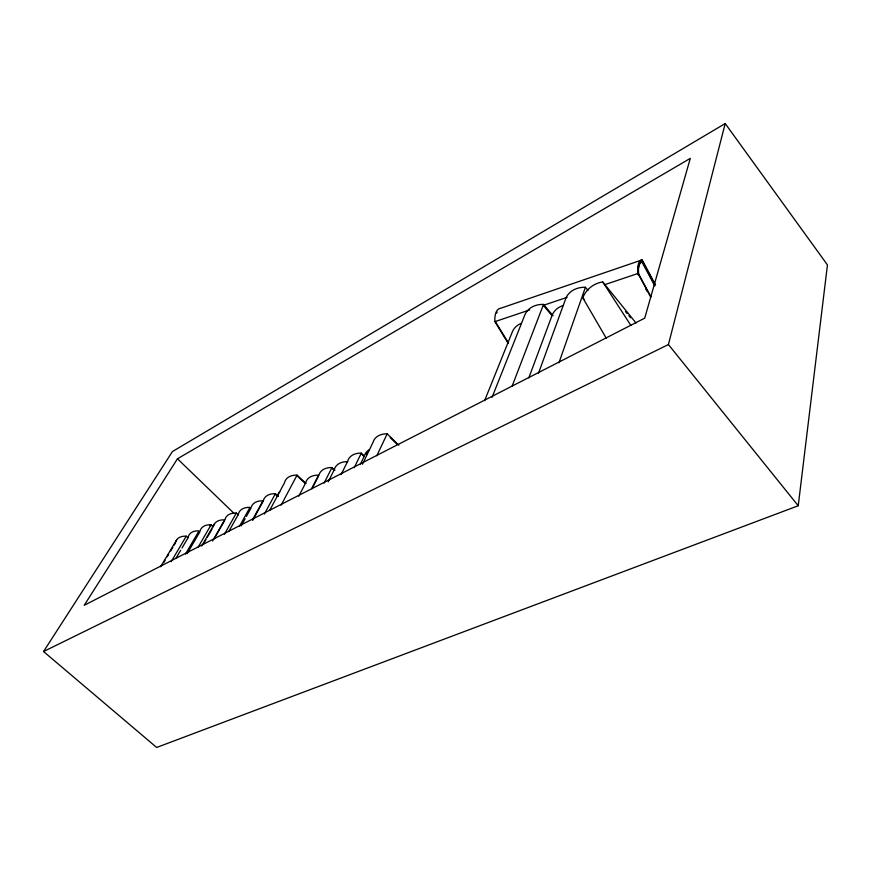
<?xml version="1.0" encoding="UTF-8"?>
<svg xmlns="http://www.w3.org/2000/svg" width="871" height="871" viewBox="0 0 871 871"><rect width="100%" height="100%" fill="white"/><g stroke="black" fill="none" stroke-linecap="round" stroke-linejoin="round"><path stroke-width="1.31" d="M798.228 505.746L827.45 264.926L725.205 123.54L172.447 451.537L43.55 651.53L156.66 747.46L798.228 505.746L668.427 344.546L725.205 123.54M558.953 362.782L585.421 287.256L588.001 290.413M538.485 373.245L566.019 297.882A22.886 18.683 16.7 0 1 585.421 287.256M528.839 377.829L552.345 314.692A22.559 18.204 17.5 0 1 563.221 305.503M512.159 386.038L543.526 304.404L553.074 315.781M492.071 397.318L524.973 314.627A22.363 17.975 19.4 0 1 543.526 304.404M484.624 400.616L512.431 331.633A22.058 17.496 20 0 1 521 323.424M376.805 455.751L387.192 433.834L398.853 445.212M362.478 464.232L373.006 442.392A19.793 14.099 24.9 0 1 387.192 433.834M360.289 464.395L364.394 455.914A19.554 13.773 25 0 1 369.206 449.73M354.225 467.651L361.313 453.127L364.23 455.925M341.084 474.586L347.66 461.325A19.391 13.522 25.5 0 1 361.313 453.127M328.236 481.728L334.279 469.719A19.206 13.261 25.8 0 1 347.66 461.684M324.088 483.144L331.971 467.542L334.91 470.318M311.698 488.5L318.536 475.185A18.879 12.782 26.5 0 0 305.667 482.948L298.753 496.209M312.025 488.773L318.231 476.666M281.115 505.169L297.065 475.12L305.961 483.394M269.672 510.373L284.479 482.839A18.77 12.608 27.2 0 1 297.065 475.12M264.403 514.01L275.378 493.715L278.382 496.47M252.514 519.878L262.922 500.847A18.247 11.878 27.6 0 0 251.011 508.109L246.417 516.394M252.83 520.139L263.238 501.108A18.411 12.107 27.4 0 1 275.378 493.715M241.18 525.877L245.11 518.768M239.492 526.302L249.999 507.368A18.106 11.671 27.8 0 0 238.306 514.5L229.051 531.005M224.413 534.271L236.346 513.052L238.36 514.859M212.589 540.967L224.609 519.856A17.812 11.258 28.2 0 0 213.341 526.759M214.19 538.855L224.206 521.261M201.734 545.986L214.516 523.776M203.27 544.288L205.948 539.606M207.298 537.276L212.001 529.089M198.272 546.955L211.087 524.778L213.101 526.563M187.145 553.673L200.025 531.582M185.458 554.108L199.034 530.864A17.54 10.877 28.6 0 0 188.169 537.559M175.888 558.398L180.667 550.298M182.028 547.979L187.494 538.714M171.195 561.632L186.252 536.177L188.288 537.951M160.602 566.76L176.639 539.9M163.748 562.612L165.142 560.271M167.232 556.776L168.626 554.446M170.716 550.94L172.806 547.434M174.2 545.104L175.594 542.775M177.466 458.777L84.215 605.291L644.725 318.144L690.3 158.37L177.466 458.777L233.776 513.128M43.55 651.53L668.427 344.546M655.515 284.969L642.123 259.874L500.542 308.301A21.84 9.853 72.2 0 0 494.891 321.649L508.261 343.446M639.782 262.617A22.646 8.1 72.7 0 1 641.72 261.529L642.482 261.267L654.633 284.033M494.891 321.649L529.699 309.934M543.874 305.166L567.086 297.349M604.463 284.763L637.986 273.472A23.299 8.329 72.7 0 1 642.123 259.874M637.877 274.18L638.639 273.919A22.646 8.1 72.7 0 1 642.482 261.267M275.595 494.597L277.588 496.416M297.272 476.023L305.22 483.405M332.167 468.467L334.137 470.329M361.487 454.074L363.447 455.947M390.252 437.634L396.991 444.199M543.537 305.601L551.376 314.921M636.037 323.01L602.732 281.943A23.561 21.568 -33.6 0 0 582.786 297.806L584.506 299.896M625.465 311.47L627.185 313.582M628.895 315.694L630.604 317.806M602.732 281.943L630.822 325.351M495.577 321.954L508.283 342.673M582.786 297.806L606.249 338.22M638.639 273.919L650.833 296.565M637.986 273.472L650.789 297.261M645.825 288.932L647.109 291.317M641.72 261.529L654.774 285.938M366.321 454.542A19.031 13.392 25 0 1 367.029 453.551M366.539 454.096A19.02 13.392 25 0 1 367.246 453.094M318.851 475.457A19.053 13.021 26.2 0 1 331.971 467.542M277.642 495.795A18.563 12.314 27.1 0 1 279.798 491.68M224.87 520.085A17.964 11.465 28.1 0 1 236.346 513.052M209.998 525.616A17.191 10.768 28.4 0 1 211.326 525.594M200.254 530.537A17.67 11.073 28.5 0 1 211.087 524.778M175.8 541.751A17.409 10.692 28.8 0 1 186.252 536.177M638.127 274.626A24.943 8.928 72.8 0 1 641.971 261.975M496.622 313.081A19.565 8.83 72.2 0 1 497.134 312.068M637.91 267.724A22.646 8.1 72.7 0 1 638.127 266.406M638.802 264.196A22.646 8.1 72.7 0 1 639.26 263.325"/></g></svg>
